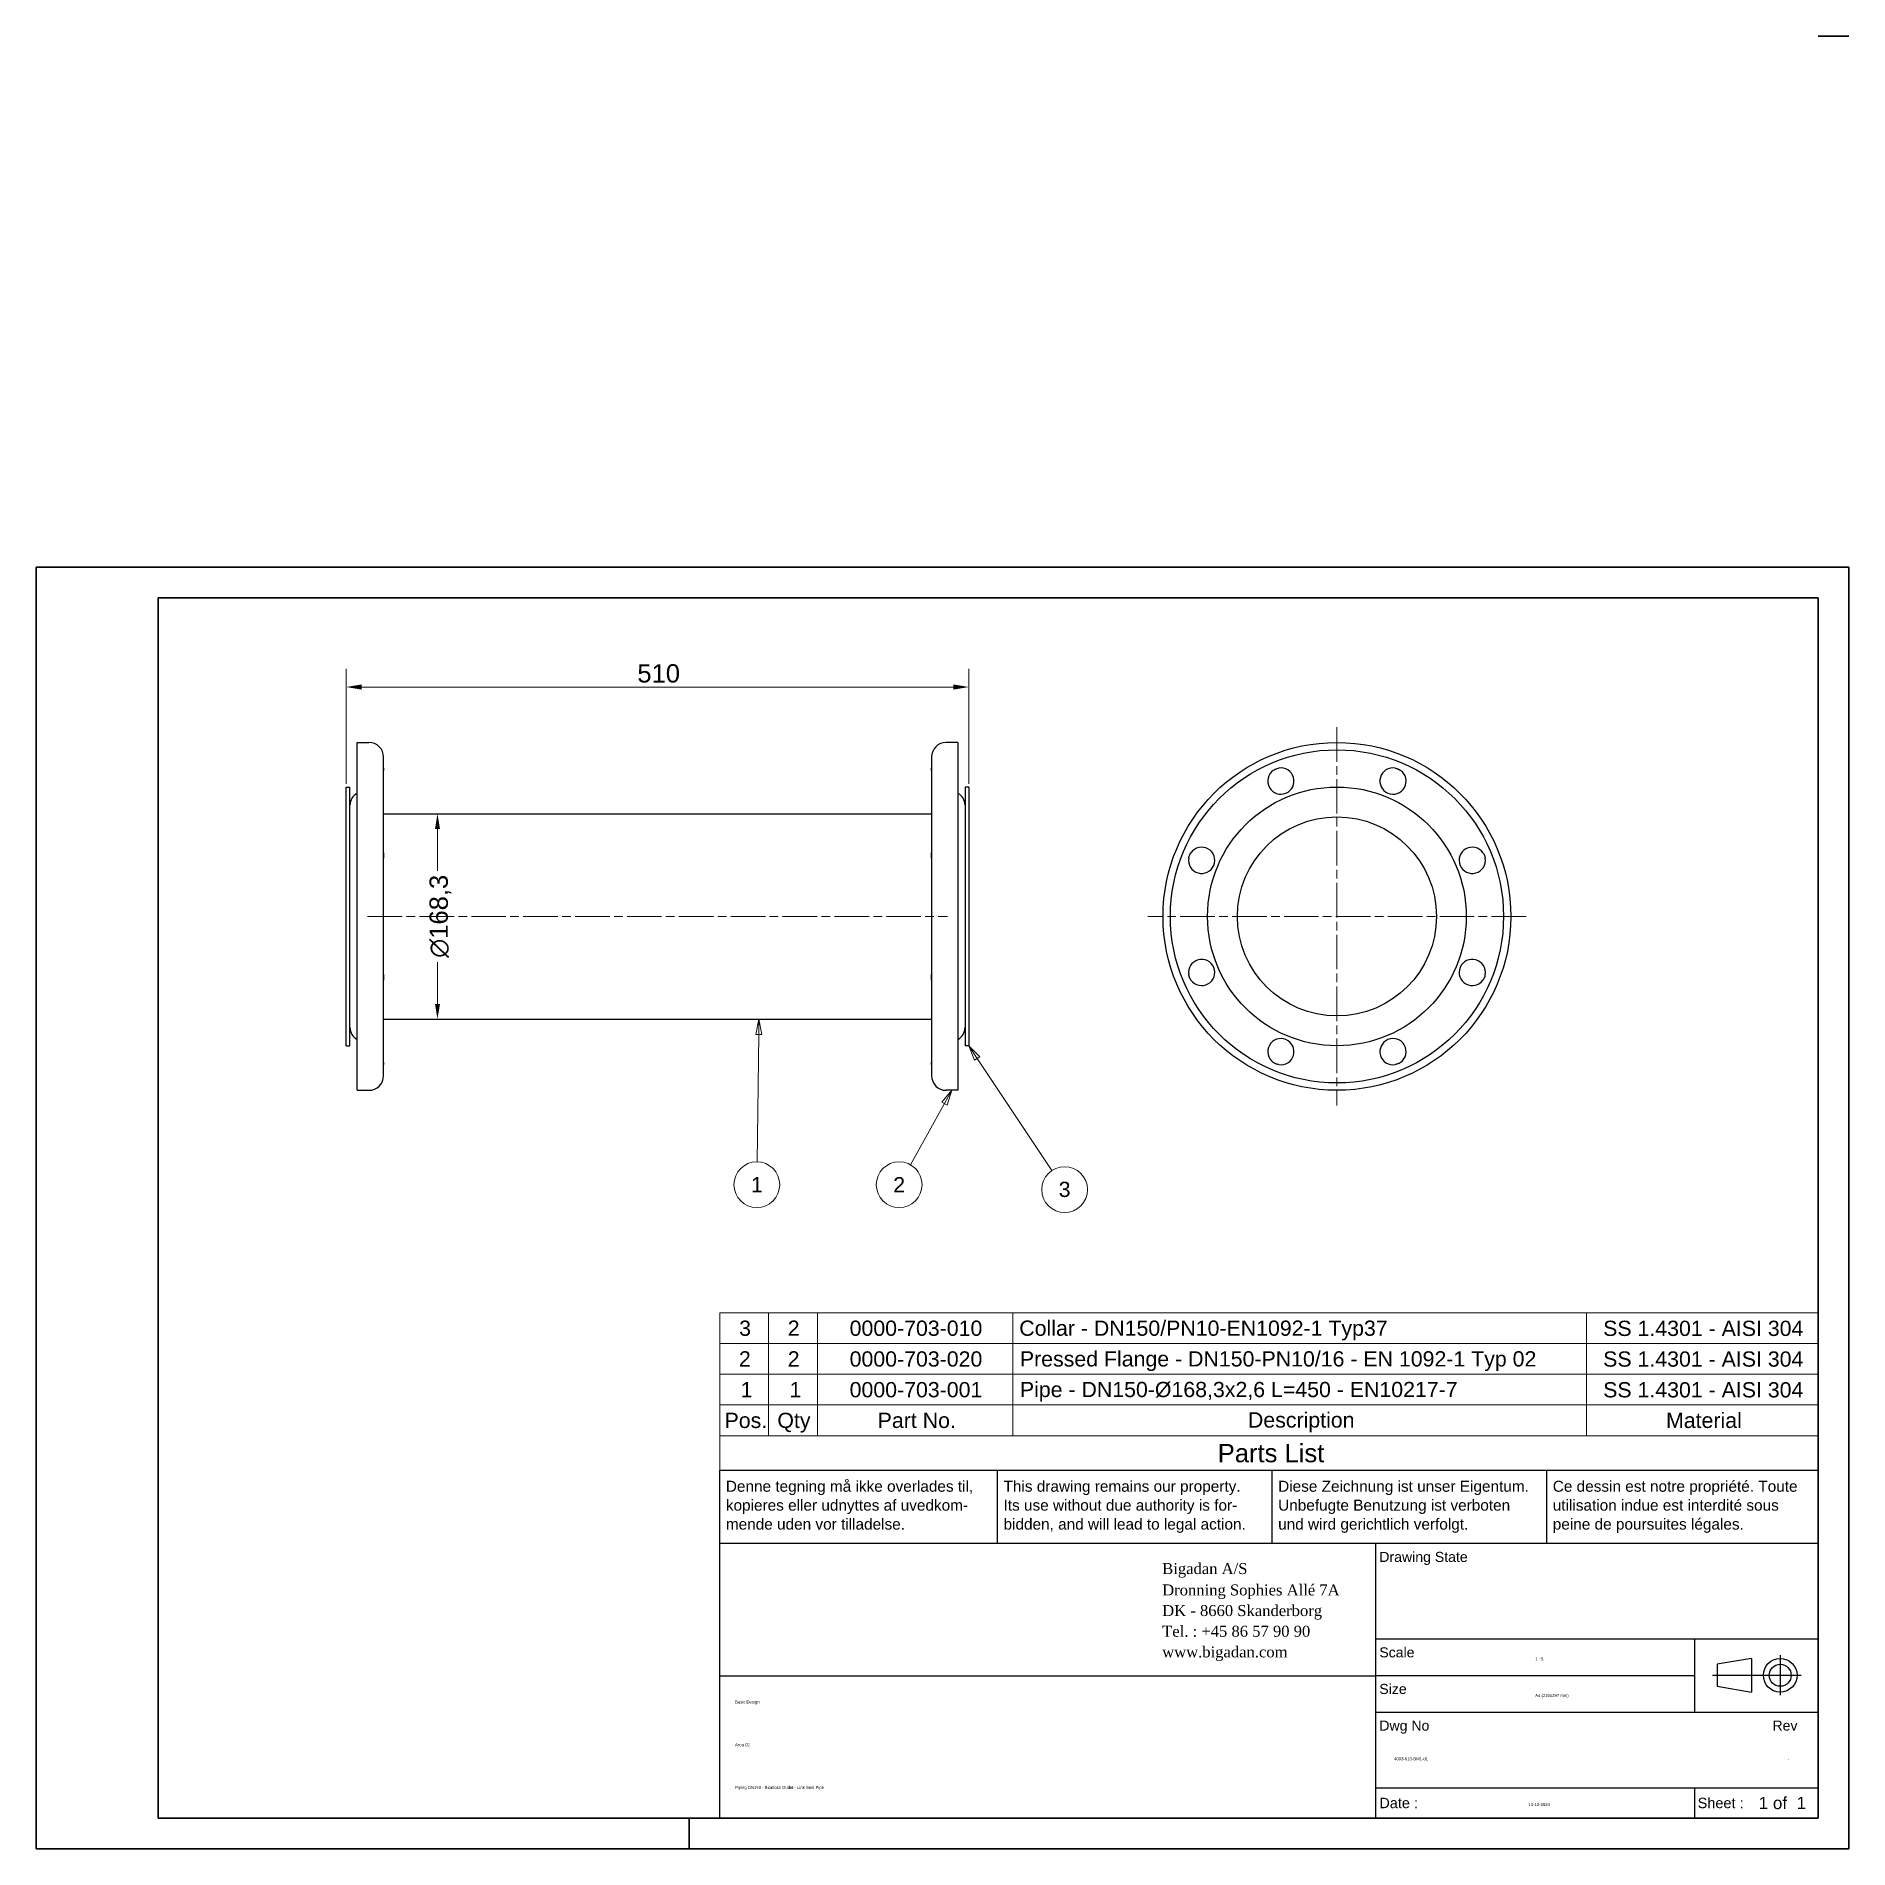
# Model space of a CAD drawing. Header units: millimetres. Extents: x 0 to 1485, y 0 to 1485.
import ezdxf
from ezdxf.enums import TextEntityAlignment as Align

# ---------------------------------------------------------------- set-up
doc = ezdxf.new("R2018")
doc.units = ezdxf.units.MM
doc.header["$LTSCALE"] = 5
doc.linetypes.add('CHAIN', pattern=[0.3543, 0.2362, -0.0295, 0.0591, -0.0295])
doc.layers.get('0').update_dxf_attribs({"lineweight": 18})
for name, color, linetype, lineweight in [('Border', 7, 'Continuous', 35), ('Center Mark', 7, 'Continuous', 18), ('Centerline', 7, 'Continuous', 18), ('Dimension', 7, 'Continuous', 18), ('Symbol', 7, 'Continuous', 18), ('Title', 7, 'Continuous', 25), ('Visible', 7, 'Continuous', 25)]:
    doc.layers.add(name, color=color, linetype=linetype, lineweight=lineweight)
doc.styles.add('Note Text', font='arial.ttf')
doc.styles.get("Standard").update_dxf_attribs({"font": 'arial.ttf'})
doc.styles.add('Text Style150', font='arial.ttf')
doc.styles.add('Text Style72', font='arial.ttf')
doc.styles.add('Text Style85', font='times.ttf')
doc.styles.add('Title', font='arial.ttf')
doc.styles.add('Title150', font='arial.ttf')
doc.styles.add('Title200', font='arial.ttf')
doc.dimstyles.new('Default - Method 2b', dxfattribs={"dimscale": 5, "dimtxt": 3, "dimasz": 2.5, "dimexe": 3, "dimexo": 0.5, "dimgap": 0.7, "dimtad": 0, "dimtoh": 1, "dimdec": 1, "dimrnd": 1e-08, "dimtxsty": 'Title', "dimcen": 0.09, "dimdle": 10, "dimclrd": 256, "dimclre": 256, "dimclrt": 7, "dimadec": 0, "dimazin": 2, "dimtfac": 0.833333, "dimtdec": 1, "dimtmove": 0, "dimatfit": 3, "dimfxl": 1, "dimtolj": 1, "dimlwd": -1, "dimlwe": -1, "dimarcsym": 0})

# ---------------------------------------------------------------- blocks, each defined once
blk = doc.blocks.new('Borders Bigadan Border')
at = {"layer": 'Border'}
for p, q in [((297, 297), (292, 297)), ((0, 210), (297, 210)), ((0, 0), (0, 210)), ((297, 210), (297, 0)), ((292, 205), (20, 205)), ((20, 205), (20, 5)), ((292, 5), (292, 205)), ((20, 5), (292, 5)), ((107, 5), (107, 0)), ((297, 0), (0, 0))]:
    blk.add_line(p, q, dxfattribs=at)
blk = doc.blocks.new('Title Blocks Title')
at = {"layer": 'Title'}
for p, q in [((205, 62), (25, 62)), ((25, 50), (25, 62)), ((70.5, 50), (70.5, 62)), ((115.5, 50), (115.5, 62)), ((160.5, 50), (160.5, 62)), ((205, 50), (25, 50)), ((25, 5), (25, 50)), ((132.5, 5), (132.5, 50)), ((205, 34.36), (132.5, 34.36)), ((184.74, 34.36), (184.74, 22.36)), ((25, 28.36), (132.5, 28.36)), ((184.74, 28.36), (132.5, 28.36)), ((132.5, 22.36), (205, 22.36)), ((132.5, 10), (205, 10)), ((184.74, 10), (184.74, 5))]:
    blk.add_line(p, q, dxfattribs=at)
at = {"layer": 'Title', "lineweight": 25}
for p, q in [((194.05, 31.19), (188.45, 30.23)), ((188.45, 30.23), (188.45, 26.63)), ((194.05, 31.19), (194.05, 25.67)), ((198.77, 31.7), (198.77, 25.16)), ((187.65, 28.43), (202.19, 28.43)), ((188.45, 26.63), (194.05, 25.67))]:
    blk.add_line(p, q, dxfattribs=at)
for radius in [2.76, 1.8]:
    blk.add_circle((198.77, 28.43), radius, dxfattribs=at)
at = {"layer": 'Title'}
for s, height, style, p in [('Denne tegning må ikke overlades til,', 1.8, 'Text Style72', (26, 58.5)), ('This drawing remains our property.', 1.8, 'Text Style72', (71.5, 58.5)), ('Diese Zeichnung ist unser Eigentum.', 1.8, 'Text Style72', (116.5, 58.5)), ('Ce dessin est notre propriété. Toute', 1.8, 'Text Style72', (161.5, 58.5)), ('kopieres eller udnyttes af uvedkom-', 1.8, 'Text Style72', (26, 55.4)), ('Its use without due authority is for-', 1.8, 'Text Style72', (71.5, 55.4)), ('Unbefugte Benutzung ist verboten', 1.8, 'Text Style72', (116.5, 55.4)), ('utilisation indue est interdité sous', 1.8, 'Text Style72', (161.5, 55.4)), ('mende uden vor tilladelse.', 1.8, 'Text Style72', (26, 52.3)), ('bidden, and will lead to legal action.', 1.8, 'Text Style72', (71.5, 52.3)), ('und wird gerichtlich verfolgt.', 1.8, 'Text Style72', (116.5, 52.3)), ('peine de poursuites légales.', 1.8, 'Text Style72', (161.5, 52.3)), ('Drawing State', 1.65, 'Title150', (133.08, 47)), ('Bigadan A/S', 1.8, 'Text Style85', (97.5, 45.01)), ('Dronning Sophies Allé 7A', 1.8, 'Text Style85', (97.5, 41.51)), ('DK - 8660 Skanderborg', 1.8, 'Text Style85', (97.5, 38.13)), ('Tel. : +45 86 57 90 90', 1.8, 'Text Style85', (97.5, 34.74)), ('www.bigadan.com', 1.8, 'Text Style85', (97.5, 31.36)), ('Scale', 1.65, 'Title150', (133.08, 31.36)), ('Size', 1.65, 'Title150', (133.08, 25.36)), ('Dwg No', 1.65, 'Title150', (133.08, 19.36)), ('Rev', 1.65, 'Title150', (197.5, 19.36))]:
    blk.add_text(s, height=height, dxfattribs=dict(at, style=style)).set_placement(p)
at = {"layer": 'Title', "style": 'Text Style150'}
for s, p in [('Date :', (133.08, 7.5)), ('Sheet :', (185.24, 7.5))]:
    blk.add_text(s, height=1.7, dxfattribs=at).set_placement(p, align=Align.MIDDLE_LEFT)
at = {"layer": 'Title', "style": 'Title200'}
blk.add_text('1 of  1', height=2, dxfattribs=at).set_placement((203, 7.5), align=Align.MIDDLE_RIGHT)
at = {"layer": 'Title', "color": 1, "true_color": 0xff0000, "insert": (169, 47.68), "char_height": 2.5, "width": 40, "attachment_point": 5, "style": 'Note Text'}
blk.add_mtext('\\fArial|b0|i0; ', dxfattribs=at)
at = {"layer": 'Title', "color": 1, "lineweight": 5, "true_color": 0xff0000, "flags": 253}
blk.add_attdef('STATUS', text='', height=6.2, dxfattribs=at).set_placement((169, 40.36), align=Align.MIDDLE_CENTER)
at = {"layer": 'Title', "lineweight": 30, "flags": 104}
for tag, height, p in [('Initial_View_Scale', 2.39, (158.62, 31.36)), ('Sheet_Size', 2.4, (158.62, 25.36)), ('REVISION_NUMBER', 3.5, (200, 15)), ('CREATION_DATE', 2, (157.5, 7.5))]:
    blk.add_attdef(tag, text='', height=height, dxfattribs=at).set_placement(p, align=Align.MIDDLE_CENTER)
for tag, p in [('PROJECT', (27.5, 24.3)), ('TITLE', (27.5, 17.3)), ('DESCRIPTION', (27.5, 10.3))]:
    blk.add_attdef(tag, text='', height=2.8, dxfattribs=at).set_placement(p, align=Align.TOP_LEFT)
blk.add_attdef('PART_NUMBER', text='', height=3.5, dxfattribs=at).set_placement((135.5, 15), align=Align.MIDDLE_LEFT)
blk = doc.blocks.new('Parts List')
at = {"layer": 'Symbol'}
for p, q in [((292, 87.82), (112, 87.82)), ((112, 87.82), (112, 72.72)), ((120, 87.82), (120, 72.72)), ((128, 87.82), (128, 72.72)), ((160, 87.82), (160, 72.72)), ((254, 87.82), (254, 72.72)), ((292, 87.82), (292, 72.72)), ((292, 82.79), (112, 82.79)), ((292, 77.75), (112, 77.75)), ((292, 72.72), (112, 72.72)), ((112, 67.68), (112, 72.72)), ((120, 67.68), (120, 72.72)), ((128, 67.68), (128, 72.72)), ((160, 67.68), (160, 72.72)), ((254, 67.68), (254, 72.72)), ((292, 67.68), (292, 72.72)), ((112, 62), (112, 67.68)), ((292, 67.68), (112, 67.68)), ((292, 62), (292, 67.68)), ((292, 62), (112, 62))]:
    blk.add_line(p, q, dxfattribs=at)
at = {"layer": 'Symbol', "color": 7, "attachment_point": 7}
for s, insert, char_height, style in [('3', (115.18, 84.01), 2.5, 'Note Text'), ('2', (123.14, 84.05), 2.5, 'Note Text'), ('0000-703-010', (133.28, 84.01), 2.5, 'Note Text'), ('Collar - DN150/PN10-EN1092-1 Typ37', (161.08, 83.3), 2.5, 'Note Text'), ('SS 1.4301 - AISI 304', (256.76, 83.99), 2.5, 'Note Text'), ('2', (115.14, 79.02), 2.5, 'Note Text'), ('2', (123.14, 79.02), 2.5, 'Note Text'), ('0000-703-020', (133.28, 78.97), 2.5, 'Note Text'), ('Pressed Flange - DN150-PN10/16 - EN 1092-1 Typ 02', (161.18, 78.27), 2.5, 'Note Text'), ('SS 1.4301 - AISI 304', (256.76, 78.96), 2.5, 'Note Text'), ('1', (115.43, 73.98), 2.5, 'Note Text'), ('1', (123.43, 73.98), 2.5, 'Note Text'), ('0000-703-001', (133.28, 73.94), 2.5, 'Note Text'), ('Pipe - DN150-Ø168,3x2,6 L=450 - EN10217-7', (161.18, 73.25), 2.5, 'Note Text'), ('SS 1.4301 - AISI 304', (256.76, 73.92), 2.5, 'Note Text'), ('Pos.', (112.79, 68.91), 2.5, 'Note Text'), ('Qty', (121.44, 68.19), 2.5, 'Note Text'), ('Part No.', (137.88, 68.91), 2.5, 'Note Text'), ('Description', (198.55, 68.26), 2.5, 'Note Text'), ('Material', (267.06, 68.91), 2.5, 'Note Text'), ('Parts List', (193.6, 63.29), 3, 'Title')]:
    blk.add_mtext(s, dxfattribs=dict(at, insert=insert, char_height=char_height, style=style))
blk = doc.blocks.new('*D27')
at = {"layer": 'Defpoints', "color": 0, "transparency": 16777216}
for p in [(764, 951.8), (254, 869.9), (764, 869.9)]:
    blk.add_point(p, dxfattribs=at)
at = {"layer": 'Dimension', "transparency": 16777216}
for p, q in [((254, 872.4), (254, 966.8)), ((764, 872.4), (764, 966.8)), ((266.5, 951.8), (751.5, 951.8))]:
    blk.add_line(p, q, dxfattribs=at)
for points in [[(266.5, 953.9), (266.5, 949.7), (254, 951.8)], [(751.5, 953.9), (751.5, 949.7), (764, 951.8)]]:
    blk.add_solid(points, dxfattribs=at)
at = {"layer": 'Dimension', "color": 7, "transparency": 16777216, "insert": (492.5, 955.3), "char_height": 15, "attachment_point": 7, "style": 'Title'}
blk.add_mtext('\\A1;510', dxfattribs=at)
blk = doc.blocks.new('*D28')
at = {"layer": 'Defpoints', "color": 0, "transparency": 16777216}
for p in [(328.7, 848), (328.7, 679.7), (328.7, 679.7)]:
    blk.add_point(p, dxfattribs=at)
at = {"layer": 'Dimension', "transparency": 16777216}
for p, q in [((328.7, 835.5), (328.7, 801.2)), ((328.7, 692.2), (328.7, 726.5))]:
    blk.add_line(p, q, dxfattribs=at)
for points in [[(326.7, 835.5), (330.8, 835.5), (328.7, 848)], [(326.7, 692.2), (330.8, 692.2), (328.7, 679.7)]]:
    blk.add_solid(points, dxfattribs=at)
at = {"layer": 'Dimension', "color": 7, "transparency": 16777216, "insert": (340, 730), "char_height": 15, "attachment_point": 7, "rotation": 90, "style": 'Title'}
blk.add_mtext('\\A1;{\\fAIGDT|b0|i0;\\ln}\\fArial|b0|i0;{\\H15.0000;168,3}', dxfattribs=at)
blk = doc.blocks.new('Balloon1')
at = {"layer": 'Symbol'}
for p, q in [((154.19, 129.5), (152.8, 131.58)), ((154.61, 129.77), (152.8, 131.58)), ((152.8, 131.58), (153.77, 129.22)), ((153.77, 129.22), (154.61, 129.77)), ((154.19, 129.5), (166.44, 111.12))]:
    blk.add_line(p, q, dxfattribs=at)
at = {"layer": 'Symbol', "flags": 128}
blk.add_lwpolyline([(154.61, 129.77), (152.8, 131.58), (153.77, 129.22), (154.61, 129.77)], dxfattribs=at)
at = {"layer": 'Symbol'}
blk.add_circle((168.51, 108.01), 3.75, dxfattribs=at)
blk.add_solid([(154.61, 129.77), (152.8, 131.58), (153.77, 129.22), (154.61, 129.77)], dxfattribs=at)
at = {"layer": 'Symbol', "insert": (168.51, 108.03), "char_height": 2.5, "attachment_point": 5, "style": 'Note Text'}
blk.add_mtext('3', dxfattribs=at)
blk = doc.blocks.new('Balloon2')
at = {"layer": 'Symbol'}
for p, q in [((148.83, 122.1), (143.23, 112.08)), ((150.05, 124.28), (148.4, 122.34)), ((148.4, 122.34), (149.27, 121.85)), ((148.83, 122.1), (150.05, 124.28)), ((149.27, 121.85), (150.05, 124.28))]:
    blk.add_line(p, q, dxfattribs=at)
at = {"layer": 'Symbol', "flags": 128}
blk.add_lwpolyline([(149.27, 121.85), (150.05, 124.28), (148.4, 122.34), (149.27, 121.85)], dxfattribs=at)
at = {"layer": 'Symbol'}
blk.add_circle((141.4, 108.81), 3.75, dxfattribs=at)
blk.add_solid([(149.27, 121.85), (150.05, 124.28), (148.4, 122.34), (149.27, 121.85)], dxfattribs=at)
at = {"layer": 'Symbol', "insert": (141.4, 108.81), "char_height": 2.5, "attachment_point": 5, "style": 'Note Text'}
blk.add_mtext('2', dxfattribs=at)
blk = doc.blocks.new('Balloon3')
at = {"layer": 'Symbol'}
for p, q in [((118.43, 135.95), (117.89, 133.45)), ((118.39, 133.45), (118.43, 135.95)), ((118.89, 133.44), (118.43, 135.95)), ((117.89, 133.45), (118.89, 133.44)), ((118.39, 133.45), (118.13, 112.56))]:
    blk.add_line(p, q, dxfattribs=at)
at = {"layer": 'Symbol', "flags": 128}
blk.add_lwpolyline([(118.89, 133.44), (118.43, 135.95), (117.89, 133.45), (118.89, 133.44)], dxfattribs=at)
at = {"layer": 'Symbol'}
blk.add_circle((118.08, 108.81), 3.75, dxfattribs=at)
blk.add_solid([(118.89, 133.44), (118.43, 135.95), (117.89, 133.45), (118.89, 133.44)], dxfattribs=at)
at = {"layer": 'Symbol', "insert": (118.08, 108.81), "char_height": 2.5, "attachment_point": 5, "style": 'Note Text'}
blk.add_mtext('1', dxfattribs=at)

msp = doc.modelspace()

# ---------------------------------------------------------------- linework, layer by layer
at = {"layer": 'Center Mark', "linetype": 'CHAIN', "ltscale": 23.990969}
for p, q in [((1065.67, 918.89), (1065.67, 608.89)), ((1220.67, 763.89), (910.67, 763.89))]:
    msp.add_line(p, q, dxfattribs=at)
at = {"layer": 'Centerline', "linetype": 'CHAIN', "ltscale": 23.990969}
msp.add_line((271.52, 763.89), (746.52, 763.89), dxfattribs=at)
at = {"layer": 'Visible'}
for p, q in [((263.02, 621.39), (263.02, 906.39)), ((263.02, 906.39), (272.52, 906.39)), ((755.02, 906.39), (745.52, 906.39)), ((755.02, 906.39), (755.02, 621.39)), ((284.52, 885.35), (284.52, 894.39)), ((733.52, 894.39), (733.52, 885.35)), ((284.52, 885.35), (284.52, 883.51)), ((284.52, 816.04), (284.52, 883.51)), ((733.52, 883.51), (733.52, 885.35)), ((733.52, 883.51), (733.52, 816.04)), ((254.02, 657.89), (254.02, 869.89)), ((254.02, 869.89), (257.02, 869.89)), ((257.02, 657.89), (257.02, 869.89)), ((761.02, 869.89), (761.02, 657.89)), ((764.02, 869.89), (761.02, 869.89)), ((764.02, 869.89), (764.02, 657.89)), ((284.52, 848.04), (733.52, 848.04)), ((284.52, 816.04), (284.52, 811.6)), ((284.52, 716.18), (284.52, 811.6)), ((733.52, 811.6), (733.52, 816.04)), ((733.52, 811.6), (733.52, 716.18)), ((284.52, 716.18), (284.52, 711.73)), ((733.52, 711.73), (733.52, 716.18)), ((284.52, 644.26), (284.52, 711.73)), ((733.52, 711.73), (733.52, 644.26)), ((284.52, 679.74), (733.52, 679.74)), ((254.02, 657.89), (257.02, 657.89)), ((764.02, 657.89), (761.02, 657.89)), ((284.52, 644.26), (284.52, 642.42)), ((284.52, 633.39), (284.52, 642.42)), ((733.52, 642.42), (733.52, 644.26)), ((733.52, 642.42), (733.52, 633.39)), ((263.02, 621.39), (272.52, 621.39)), ((755.02, 621.39), (745.52, 621.39))]:
    msp.add_line(p, q, dxfattribs=at)
for radius in [142.5, 136.5, 106, 81.55]:
    msp.add_circle((1065.67, 763.89), radius, dxfattribs=at)
for centre, radius, start, end in [((272.52, 894.39), 12, 0, 90), ((745.52, 894.39), 12, 90, 180), ((1019.75, 874.75), 10.75, 125.41952, 99.58048), ((1111.59, 874.75), 10.75, 80.41952, 54.58048), ((268.02, 854.89), 11, 117.03569, 180), ((750.02, 854.89), 11, 0, 62.96431), ((954.81, 809.81), 10.75, 170.41952, 144.58048), ((1176.54, 809.81), 10.75, 35.41952, 9.58048), ((954.81, 717.96), 10.75, 215.41952, 189.58048), ((1176.54, 717.96), 10.75, 350.41952, 324.58048), ((268.02, 672.89), 11, 180, 242.96431), ((750.02, 672.89), 11, 297.03569, 0), ((1019.75, 653.02), 10.75, 260.41952, 234.58048), ((1111.59, 653.02), 10.75, 305.41952, 279.58048), ((272.52, 633.39), 12, 270, 0), ((745.52, 633.39), 12, 180, 270)]:
    msp.add_arc(centre, radius, start, end, dxfattribs=at)
for points, knots in [([(284.52, 883.51), (284.52, 883.7), (284.52, 883.87), (284.52, 884.5), (284.52, 884.86), (284.52, 885.21), (284.52, 885.29), (284.52, 885.35)], [-2.19527918, -2.19527918, -2.19527918, -2.19527918, -2.09934923, -2.09934923, -1.8229843, -1.8229843, -1.70977025, -1.70977025, -1.70977025, -1.70977025]), ([(733.52, 885.35), (733.52, 885.3), (733.52, 885.23), (733.52, 884.92), (733.53, 884.57), (733.52, 883.93), (733.52, 883.73), (733.52, 883.51)], [-2.19527918, -2.19527918, -2.19527918, -2.19527918, -2.09934923, -2.09934923, -1.8229843, -1.8229843, -1.70977025, -1.70977025, -1.70977025, -1.70977025]), ([(1013.52, 883.51), (1013.58, 883.56), (1013.65, 883.6), (1014.06, 883.88), (1014.42, 884.1), (1014.95, 884.37), (1015.11, 884.45), (1015.33, 884.55), (1015.4, 884.58), (1015.49, 884.62), (1015.53, 884.64), (1015.58, 884.66), (1015.6, 884.67), (1015.65, 884.69), (1015.67, 884.7), (1015.71, 884.72), (1015.74, 884.73), (1015.83, 884.76), (1015.89, 884.79), (1016.44, 884.99), (1016.94, 885.14), (1017.62, 885.29), (1017.79, 885.32), (1017.96, 885.35)], [-0.60108386, -0.60108386, -0.60108386, -0.60108386, -0.57815405, -0.57815405, -0.4517174, -0.4517174, -0.39937151, -0.39937151, -0.37798741, -0.37798741, -0.36705524, -0.36705524, -0.36001009, -0.36001009, -0.3533864, -0.3533864, -0.34454389, -0.34454389, -0.32504019, -0.32504019, -0.16888945, -0.16888945, -0.11651595, -0.11651595, -0.11651595, -0.11651595]), ([(1113.38, 885.35), (1113.46, 885.34), (1113.53, 885.33), (1114.02, 885.23), (1114.43, 885.13), (1115, 884.95), (1115.17, 884.89), (1115.4, 884.81), (1115.46, 884.78), (1115.56, 884.74), (1115.6, 884.73), (1115.65, 884.71), (1115.68, 884.7), (1115.72, 884.68), (1115.74, 884.67), (1115.79, 884.65), (1115.81, 884.64), (1115.9, 884.6), (1115.96, 884.58), (1116.49, 884.33), (1116.95, 884.09), (1117.54, 883.71), (1117.68, 883.61), (1117.83, 883.51)], [-0.60108386, -0.60108386, -0.60108386, -0.60108386, -0.57815405, -0.57815405, -0.4517174, -0.4517174, -0.39937151, -0.39937151, -0.37798741, -0.37798741, -0.36705524, -0.36705524, -0.36001009, -0.36001009, -0.3533864, -0.3533864, -0.34454389, -0.34454389, -0.32504019, -0.32504019, -0.16888945, -0.16888945, -0.11651595, -0.11651595, -0.11651595, -0.11651595]), ([(284.52, 811.6), (284.52, 811.91), (284.52, 812.22), (284.52, 813.42), (284.52, 814.28), (284.52, 815.41), (284.52, 815.73), (284.52, 816.04)], [-2.19527918, -2.19527918, -2.19527918, -2.19527918, -2.09934923, -2.09934923, -1.8229843, -1.8229843, -1.70977025, -1.70977025, -1.70977025, -1.70977025]), ([(733.52, 816.04), (733.52, 815.93), (733.52, 815.81), (733.52, 814.53), (733.52, 813.22), (733.52, 811.76), (733.52, 811.68), (733.52, 811.6)], [-3.22529875, -3.22529875, -3.22529875, -3.22529875, -3.17709695, -3.17709695, -2.68834505, -2.68834505, -2.65935601, -2.65935601, -2.65935601, -2.65935601]), ([(944.21, 811.6), (944.37, 812.56), (944.66, 813.5), (945.35, 814.96), (945.68, 815.52), (946.05, 816.04)], [-1.66988397, -1.66988397, -1.66988397, -1.66988397, -1.42826872, -1.42826872, -1.26979479, -1.26979479, -1.26979479, -1.26979479]), ([(1185.3, 816.04), (1185.34, 815.98), (1185.39, 815.91), (1185.67, 815.5), (1185.88, 815.14), (1186.16, 814.61), (1186.23, 814.45), (1186.34, 814.23), (1186.37, 814.16), (1186.41, 814.07), (1186.42, 814.03), (1186.45, 813.98), (1186.46, 813.95), (1186.47, 813.91), (1186.48, 813.89), (1186.5, 813.84), (1186.51, 813.82), (1186.55, 813.73), (1186.57, 813.67), (1186.78, 813.12), (1186.93, 812.62), (1187.08, 811.94), (1187.11, 811.77), (1187.14, 811.6)], [-0.60108386, -0.60108386, -0.60108386, -0.60108386, -0.57815405, -0.57815405, -0.4517174, -0.4517174, -0.39937151, -0.39937151, -0.37798741, -0.37798741, -0.36705524, -0.36705524, -0.36001009, -0.36001009, -0.3533864, -0.3533864, -0.34454389, -0.34454389, -0.32504019, -0.32504019, -0.16888945, -0.16888945, -0.11651595, -0.11651595, -0.11651595, -0.11651595]), ([(284.52, 711.73), (284.52, 711.99), (284.52, 712.26), (284.52, 713.33), (284.52, 714.19), (284.52, 715.44), (284.52, 715.8), (284.52, 716.18)], [-2.19527918, -2.19527918, -2.19527918, -2.19527918, -2.09934923, -2.09934923, -1.8229843, -1.8229843, -1.70977025, -1.70977025, -1.70977025, -1.70977025]), ([(733.52, 716.18), (733.52, 715.86), (733.52, 715.55), (733.52, 714.35), (733.53, 713.49), (733.52, 712.36), (733.52, 712.04), (733.52, 711.73)], [-2.19527918, -2.19527918, -2.19527918, -2.19527918, -2.09934923, -2.09934923, -1.8229843, -1.8229843, -1.70977025, -1.70977025, -1.70977025, -1.70977025]), ([(946.05, 711.73), (946, 711.8), (945.96, 711.86), (945.68, 712.27), (945.46, 712.63), (945.19, 713.16), (945.11, 713.32), (945.01, 713.54), (944.98, 713.61), (944.94, 713.71), (944.92, 713.74), (944.9, 713.8), (944.89, 713.82), (944.87, 713.86), (944.86, 713.88), (944.84, 713.93), (944.83, 713.96), (944.8, 714.04), (944.77, 714.1), (944.57, 714.65), (944.42, 715.15), (944.27, 715.83), (944.24, 716), (944.21, 716.18)], [-0.60108386, -0.60108386, -0.60108386, -0.60108386, -0.57815405, -0.57815405, -0.4517174, -0.4517174, -0.39937151, -0.39937151, -0.37798741, -0.37798741, -0.36705524, -0.36705524, -0.36001009, -0.36001009, -0.3533864, -0.3533864, -0.34454389, -0.34454389, -0.32504019, -0.32504019, -0.16888945, -0.16888945, -0.11651595, -0.11651595, -0.11651595, -0.11651595]), ([(1187.14, 716.18), (1187.13, 716.1), (1187.11, 716.02), (1187.02, 715.54), (1186.92, 715.13), (1186.74, 714.56), (1186.68, 714.39), (1186.59, 714.16), (1186.57, 714.09), (1186.53, 713.99), (1186.51, 713.96), (1186.49, 713.9), (1186.48, 713.88), (1186.47, 713.84), (1186.46, 713.82), (1186.44, 713.77), (1186.43, 713.75), (1186.39, 713.66), (1186.36, 713.6), (1186.12, 713.07), (1185.87, 712.61), (1185.5, 712.02), (1185.4, 711.88), (1185.3, 711.73)], [-0.60108386, -0.60108386, -0.60108386, -0.60108386, -0.57815405, -0.57815405, -0.4517174, -0.4517174, -0.39937151, -0.39937151, -0.37798741, -0.37798741, -0.36705524, -0.36705524, -0.36001009, -0.36001009, -0.3533864, -0.3533864, -0.34454389, -0.34454389, -0.32504019, -0.32504019, -0.16888945, -0.16888945, -0.11651595, -0.11651595, -0.11651595, -0.11651595]), ([(284.52, 642.42), (284.52, 642.47), (284.52, 642.54), (284.52, 642.86), (284.52, 643.2), (284.52, 643.84), (284.52, 644.04), (284.52, 644.26)], [-2.19527918, -2.19527918, -2.19527918, -2.19527918, -2.09934923, -2.09934923, -1.8229843, -1.8229843, -1.70977025, -1.70977025, -1.70977025, -1.70977025]), ([(733.52, 644.26), (733.52, 644.08), (733.52, 643.9), (733.52, 643.28), (733.53, 642.91), (733.52, 642.57), (733.52, 642.48), (733.52, 642.42)], [-2.19527918, -2.19527918, -2.19527918, -2.19527918, -2.09934923, -2.09934923, -1.8229843, -1.8229843, -1.70977025, -1.70977025, -1.70977025, -1.70977025]), ([(1017.96, 642.42), (1017.89, 642.43), (1017.81, 642.45), (1017.32, 642.54), (1016.91, 642.64), (1016.34, 642.82), (1016.18, 642.88), (1015.95, 642.97), (1015.88, 642.99), (1015.78, 643.03), (1015.75, 643.04), (1015.69, 643.07), (1015.67, 643.08), (1015.63, 643.09), (1015.61, 643.1), (1015.56, 643.12), (1015.53, 643.13), (1015.45, 643.17), (1015.39, 643.2), (1014.85, 643.44), (1014.39, 643.69), (1013.81, 644.06), (1013.66, 644.16), (1013.52, 644.26)], [-0.60108386, -0.60108386, -0.60108386, -0.60108386, -0.57815405, -0.57815405, -0.4517174, -0.4517174, -0.39937151, -0.39937151, -0.37798741, -0.37798741, -0.36705524, -0.36705524, -0.36001009, -0.36001009, -0.3533864, -0.3533864, -0.34454389, -0.34454389, -0.32504019, -0.32504019, -0.16888945, -0.16888945, -0.11651595, -0.11651595, -0.11651595, -0.11651595]), ([(1117.83, 644.26), (1117.76, 644.22), (1117.7, 644.17), (1117.29, 643.89), (1116.93, 643.68), (1116.4, 643.4), (1116.24, 643.32), (1116.02, 643.22), (1115.95, 643.19), (1115.85, 643.15), (1115.82, 643.14), (1115.76, 643.11), (1115.74, 643.1), (1115.7, 643.09), (1115.68, 643.08), (1115.63, 643.06), (1115.6, 643.05), (1115.52, 643.01), (1115.46, 642.99), (1114.91, 642.78), (1114.41, 642.63), (1113.73, 642.48), (1113.56, 642.45), (1113.38, 642.42)], [-0.60108386, -0.60108386, -0.60108386, -0.60108386, -0.57815405, -0.57815405, -0.4517174, -0.4517174, -0.39937151, -0.39937151, -0.37798741, -0.37798741, -0.36705524, -0.36705524, -0.36001009, -0.36001009, -0.3533864, -0.3533864, -0.34454389, -0.34454389, -0.32504019, -0.32504019, -0.16888945, -0.16888945, -0.11651595, -0.11651595, -0.11651595, -0.11651595])]:
    msp.add_open_spline(points, degree=3, knots=knots, dxfattribs=at)

# ---------------------------------------------------------------- block references
at = {"xscale": 5, "yscale": 5, "zscale": 5}
msp.add_blockref('Borders Bigadan Border', (0, 0), dxfattribs=at)
ref = msp.add_blockref('Title Blocks Title', (435, 0), dxfattribs=dict(xscale=5, yscale=5, zscale=5))
lines = msp.add_mtext('4003-613-BM1-01', dxfattribs={"layer": 'Title', "insert": (1112.5, 75), "char_height": 2.5, "attachment_point": 1})
ref.add_attrib('PART_NUMBER', '', (1112.5, 75), dxfattribs={"flags": 104}).embed_mtext(lines)
lines = msp.add_mtext('13-12-2024', dxfattribs={"layer": 'Title', "insert": (1222.5, 37.5), "char_height": 2.5, "attachment_point": 1})
ref.add_attrib('CREATION_DATE', '', (1222.5, 37.5), dxfattribs={"flags": 104}).embed_mtext(lines)
lines = msp.add_mtext('Area 02', dxfattribs={"layer": 'Title', "insert": (572.5, 86.5), "char_height": 2.5, "attachment_point": 1})
ref.add_attrib('TITLE', '', (572.5, 86.5), dxfattribs={"flags": 104}).embed_mtext(lines)
lines = msp.add_mtext('Piping DN150 - Biomass Outlet - Link Seal Pipe', dxfattribs={"layer": 'Title', "insert": (572.5, 51.5), "char_height": 2.5, "attachment_point": 1})
ref.add_attrib('DESCRIPTION', '', (572.5, 51.5), dxfattribs={"flags": 104}).embed_mtext(lines)
lines = msp.add_mtext('Basic Design', dxfattribs={"layer": 'Title', "insert": (572.5, 121.5), "char_height": 2.5, "attachment_point": 1})
ref.add_attrib('PROJECT', '', (572.5, 121.5), dxfattribs={"flags": 104}).embed_mtext(lines)
lines = msp.add_mtext('A4 (210x297 mm)', dxfattribs={"layer": 'Title', "insert": (1228.1, 126.8), "char_height": 2.5, "attachment_point": 1})
ref.add_attrib('Sheet_Size', '', (1228.1, 126.8), dxfattribs={"flags": 104}).embed_mtext(lines)
lines = msp.add_mtext('1 : 5', dxfattribs={"layer": 'Title', "insert": (1228.1, 156.8), "char_height": 2.5, "attachment_point": 1})
ref.add_attrib('Initial_View_Scale', '', (1228.1, 156.8), dxfattribs={"flags": 104}).embed_mtext(lines)
lines = msp.add_mtext('-', dxfattribs={"layer": 'Title', "insert": (1435, 75), "char_height": 2.5, "attachment_point": 1})
ref.add_attrib('REVISION_NUMBER', '', (1435, 75), dxfattribs={"flags": 104}).embed_mtext(lines)
at = {"layer": 'Symbol', "xscale": 5, "yscale": 5, "zscale": 5}
for name in ['Balloon3', 'Balloon1', 'Balloon2', 'Parts List']:
    msp.add_blockref(name, (0, 0), dxfattribs=at)

# ---------------------------------------------------------------- dimensions: what is measured, and where the dimension line sits
at = {"layer": 'Dimension'}
dim = msp.add_linear_dim(base=(764.02, 951.81), p1=(254.02, 869.89), p2=(764.02, 869.89), angle=180, dimstyle='Default - Method 2b', override={"dimgap": 0.7, "dimtad": 1, "dimtoh": 0, "dimdec": 1, "dimtol": 0, "dimlim": 0, "dimtp": 0, "dimtm": 0, "dimtdec": 1, "dimtofl": 0, "dimatfit": 1}, dxfattribs=at)
dim.commit()
dim.dimension.update_dxf_attribs({"geometry": '*D27', "text_midpoint": (509.02, 951.81), "dimtype": 160})
dim = msp.add_linear_dim(base=(328.73, 679.74), p1=(328.73, 848.04), p2=(328.73, 679.74), angle=270, text='{\\fAIGDT|b0|i0;\\ln}\\fArial|b0|i0;{\\H15.0000;<>}', dimstyle='Default - Method 2b', override={"dimgap": 0.7, "dimtoh": 0, "dimdec": 1, "dimse1": 1, "dimse2": 1, "dimtol": 0, "dimlim": 0, "dimtp": 0, "dimtm": 0, "dimtdec": 1, "dimtofl": 0, "dimatfit": 1}, dxfattribs=at)
dim.commit()
dim.dimension.update_dxf_attribs({"geometry": '*D28', "text_midpoint": (328.73, 763.89), "dimtype": 160})

doc.saveas('drawing.dxf')
